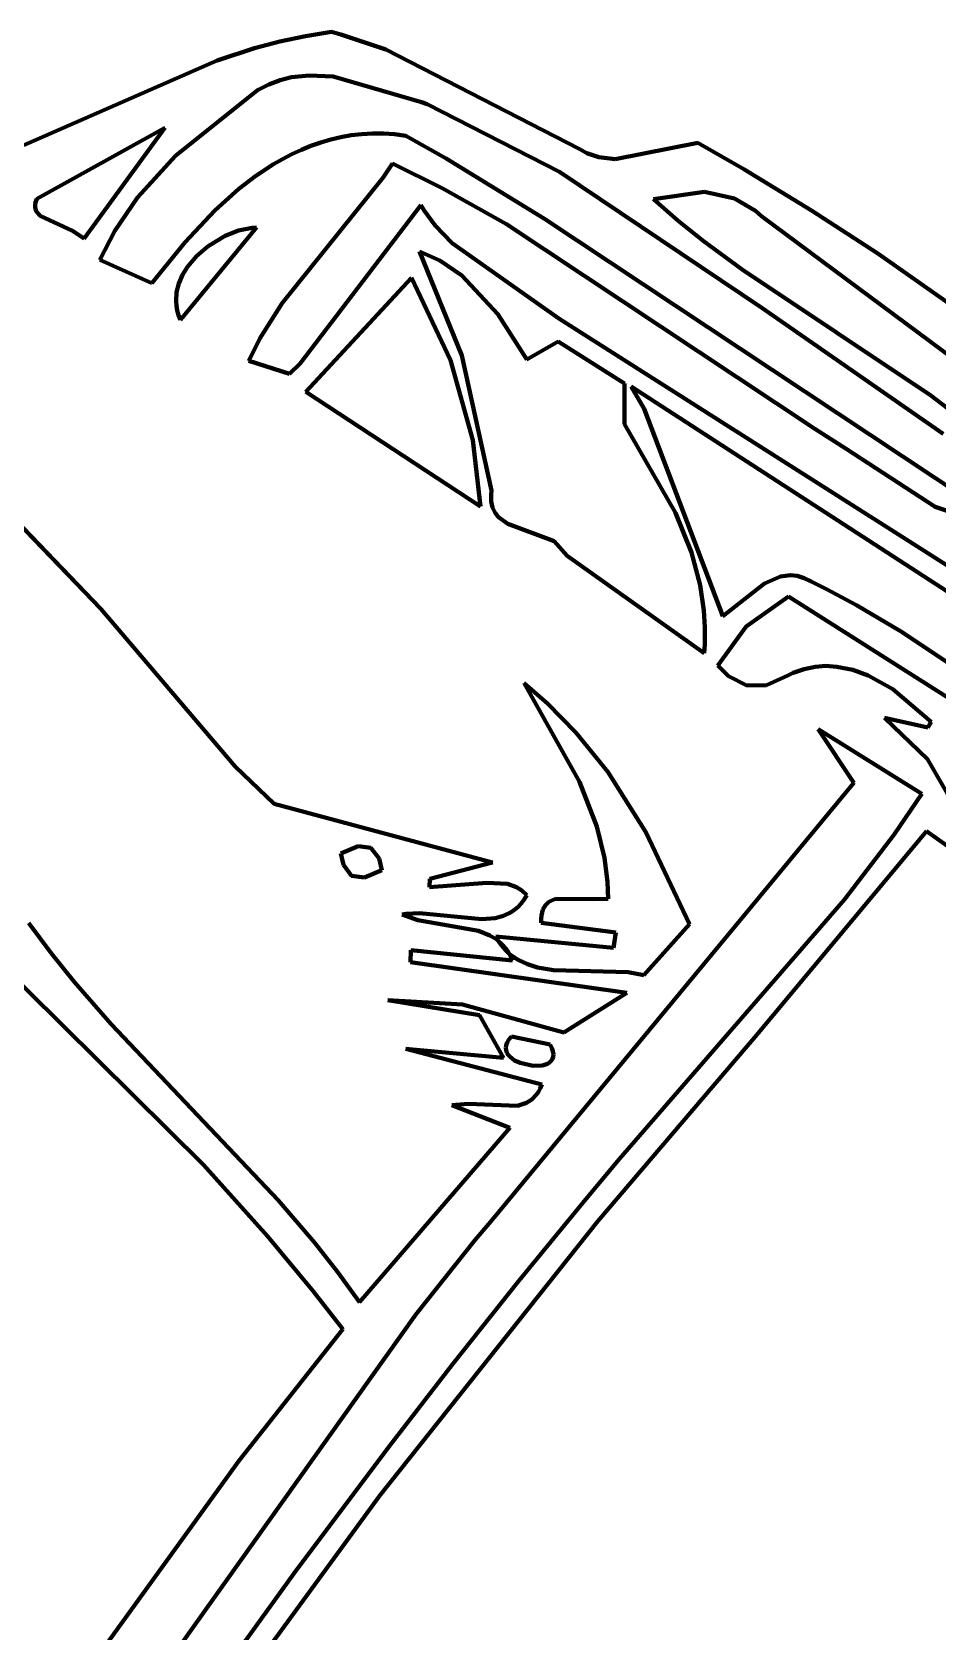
# Model space of a CAD drawing. Header units: millimetres. Extents: x 0 to 11.1, y 0 to 17.3.
# Drawn here: x 8.419 to 9.08, y 7.334 to 8.502 of the extents above; entities that cross this region are included whole.
import ezdxf

# ---------------------------------------------------------------- set-up
doc = ezdxf.new("R2010")
doc.units = ezdxf.units.MM
doc.layers.add('color#010101ff', color=7, linetype='CONTINUOUS', lineweight=100)
doc.layers.add('color#ffffffff', color=7, linetype='CONTINUOUS', lineweight=100)

msp = doc.modelspace()

# ---------------------------------------------------------------- linework, layer by layer
at = {"layer": 'color#010101ff'}
for p, q in [((8.6189, 8.4989), (8.638, 8.5019)), ((8.638, 8.5019), (8.6447, 8.5001)), ((8.6447, 8.5001), (8.6775, 8.4892)), ((8.5545, 8.4811), (8.5817, 8.49)), ((8.5817, 8.49), (8.6002, 8.4949)), ((8.6002, 8.4949), (8.6189, 8.4989)), ((8.6775, 8.4892), (8.8186, 8.4167)), ((8.4134, 8.4192), (8.5545, 8.4811)), ((8.6004, 8.4667), (8.5921, 8.4636)), ((8.6088, 8.4688), (8.6004, 8.4667)), ((8.6217, 8.4702), (8.6088, 8.4688)), ((8.6392, 8.4693), (8.6217, 8.4702)), ((8.7036, 8.4507), (8.6392, 8.4693)), ((8.584, 8.4594), (8.524, 8.4116)), ((8.5921, 8.4636), (8.584, 8.4594)), ((8.7076, 8.4492), (8.7036, 8.4507)), ((8.8043, 8.3998), (8.7076, 8.4492)), ((8.5164, 8.4318), (8.4229, 8.3802)), ((8.4573, 8.3511), (8.5164, 8.4318)), ((8.6159, 8.4159), (8.6229, 8.4188)), ((8.6229, 8.4188), (8.6301, 8.4213)), ((8.6301, 8.4213), (8.6373, 8.4234)), ((8.6373, 8.4234), (8.6448, 8.4252)), ((8.6448, 8.4252), (8.6523, 8.4265)), ((8.6523, 8.4265), (8.66, 8.4274)), ((8.66, 8.4274), (8.6678, 8.4278)), ((8.6678, 8.4278), (8.6758, 8.4278)), ((8.6758, 8.4278), (8.6839, 8.4273)), ((8.6839, 8.4273), (8.6922, 8.4262)), ((8.6922, 8.4262), (8.7215, 8.4096)), ((8.8449, 8.409), (8.9053, 8.421)), ((8.9053, 8.421), (8.9387, 8.4018)), ((8.524, 8.4116), (8.4964, 8.381)), ((8.5956, 8.4053), (8.6022, 8.4091)), ((8.6022, 8.4091), (8.609, 8.4127)), ((8.609, 8.4127), (8.6159, 8.4159)), ((8.7215, 8.4096), (8.7934, 8.3656)), ((8.8186, 8.4167), (8.8243, 8.4135)), ((8.8243, 8.4135), (8.833, 8.4105)), ((8.833, 8.4105), (8.8449, 8.409)), ((8.5704, 8.3873), (8.5827, 8.3968)), ((8.5827, 8.3968), (8.5956, 8.4053)), ((8.6756, 8.3956), (8.602, 8.304)), ((8.6823, 8.406), (8.6756, 8.3956)), ((8.7186, 8.3879), (8.6823, 8.406)), ((8.952, 8.3006), (8.8043, 8.3998)), ((8.9387, 8.4018), (8.9881, 8.3717)), ((8.4696, 8.0808), (8.1773, 8.3843)), ((8.5528, 8.3716), (8.5704, 8.3873)), ((8.7657, 8.3615), (8.7186, 8.3879)), ((8.9101, 8.3853), (8.8729, 8.3798)), ((8.9321, 8.3803), (8.9101, 8.3853)), ((8.4217, 8.3768), (8.4216, 8.3738)), ((8.4216, 8.3738), (8.4225, 8.3712)), ((8.4229, 8.3802), (8.4217, 8.3768)), ((8.4964, 8.381), (8.4798, 8.3567)), ((8.6151, 8.26), (8.7031, 8.3755)), ((8.7031, 8.3755), (8.7055, 8.3716)), ((8.7055, 8.3716), (8.7135, 8.3606)), ((8.8729, 8.3798), (8.8907, 8.3642)), ((8.9472, 8.3714), (8.9321, 8.3803)), ((8.9881, 8.3717), (9.0365, 8.3401)), ((8.4225, 8.3712), (8.4252, 8.3678)), ((8.4252, 8.3678), (8.449, 8.3567)), ((8.5311, 8.3486), (8.5528, 8.3716)), ((8.7135, 8.3606), (8.7259, 8.3477)), ((8.9906, 8.2123), (8.7657, 8.3615)), ((8.7934, 8.3656), (9.1026, 8.1605)), ((8.8907, 8.3642), (8.9091, 8.3494)), ((8.9518, 8.3674), (8.9472, 8.3714)), ((9.2118, 8.174), (8.9518, 8.3674)), ((8.449, 8.3567), (8.4573, 8.3511)), ((8.4798, 8.3567), (8.4688, 8.3357)), ((8.5068, 8.3185), (8.5311, 8.3486)), ((8.5276, 8.2918), (8.5832, 8.3592)), ((8.5602, 8.353), (8.5478, 8.3456)), ((8.5701, 8.3569), (8.5602, 8.353)), ((8.5799, 8.359), (8.5701, 8.3569)), ((8.5832, 8.3592), (8.5799, 8.359)), ((8.9091, 8.3494), (8.9376, 8.3285)), ((8.5396, 8.3386), (8.5328, 8.3305)), ((8.5478, 8.3456), (8.5396, 8.3386)), ((8.7021, 8.3417), (8.7331, 8.2658)), ((8.7169, 8.3351), (8.7021, 8.3417)), ((8.7259, 8.3477), (8.8037, 8.2927)), ((9.0365, 8.3401), (9.0997, 8.296)), ((8.4688, 8.3357), (8.5068, 8.3185)), ((8.5328, 8.3305), (8.5292, 8.3246)), ((8.7331, 8.3242), (8.7169, 8.3351)), ((8.9376, 8.3285), (9.0752, 8.2366)), ((8.5266, 8.3184), (8.5249, 8.312)), ((8.5292, 8.3246), (8.5266, 8.3184)), ((8.6963, 8.3225), (8.6192, 8.2393)), ((8.7247, 8.2623), (8.6963, 8.3225)), ((8.7594, 8.296), (8.7331, 8.3242)), ((8.5249, 8.312), (8.5245, 8.3054)), ((8.5245, 8.3054), (8.5247, 8.302)), ((8.5247, 8.302), (8.5253, 8.2986)), ((8.602, 8.304), (8.5856, 8.2783)), ((8.5253, 8.2986), (8.5263, 8.2952)), ((8.5263, 8.2952), (8.5276, 8.2918)), ((8.7805, 8.2628), (8.7594, 8.296)), ((8.8037, 8.2927), (9.238, 8.0166)), ((9.0842, 8.2085), (8.952, 8.3006)), ((8.5856, 8.2783), (8.5775, 8.2618)), ((8.8032, 8.2759), (8.7805, 8.2628)), ((8.8517, 8.2454), (8.8032, 8.2759)), ((8.5775, 8.2618), (8.6073, 8.2525)), ((8.6073, 8.2525), (8.6151, 8.26)), ((8.741, 8.2039), (8.7247, 8.2623)), ((8.7331, 8.2658), (8.7547, 8.1673)), ((8.8516, 8.2157), (8.8517, 8.2454)), ((8.8567, 8.2432), (8.866, 8.2269)), ((9.139, 8.0599), (8.8567, 8.2432)), ((8.6192, 8.2393), (8.7466, 8.1557)), ((9.0752, 8.2366), (9.1033, 8.2151)), ((8.866, 8.2269), (8.9235, 8.0755)), ((8.889, 8.151), (8.8516, 8.2157)), ((9.0134, 8.1977), (8.9906, 8.2123)), ((8.7466, 8.1557), (8.741, 8.2039)), ((9.0783, 8.1553), (9.0134, 8.1977)), ((8.7547, 8.1673), (8.7543, 8.1644)), ((8.7543, 8.1644), (8.7543, 8.1617)), ((8.7543, 8.1617), (8.7544, 8.1592)), ((8.7544, 8.1592), (8.7554, 8.1548)), ((8.7554, 8.1548), (8.7573, 8.151)), ((8.7573, 8.151), (8.7598, 8.1478)), ((8.9005, 8.122), (8.889, 8.151)), ((9.0922, 8.1508), (9.0783, 8.1553)), ((8.7598, 8.1478), (8.7665, 8.1429)), ((8.7665, 8.1429), (8.8004, 8.1302)), ((8.8004, 8.1302), (8.8099, 8.1195)), ((8.8099, 8.1195), (8.9099, 8.0486)), ((8.9069, 8.0981), (8.9005, 8.122)), ((8.954, 8.0995), (8.9656, 8.1045)), ((8.9656, 8.1045), (8.9728, 8.1054)), ((8.9728, 8.1054), (8.9778, 8.1049)), ((8.9778, 8.1049), (8.9829, 8.1034)), ((8.9829, 8.1034), (8.988, 8.1008)), ((8.9097, 8.0797), (8.9069, 8.0981)), ((8.9235, 8.0755), (8.954, 8.0995)), ((8.988, 8.1008), (8.9992, 8.0953)), ((8.9992, 8.0953), (9.0211, 8.0835)), ((8.5676, 7.9658), (8.4696, 8.0808)), ((8.9104, 8.0674), (8.9097, 8.0797)), ((8.9715, 8.0899), (8.9406, 8.068)), ((9.1328, 7.9873), (8.9715, 8.0899)), ((9.0211, 8.0835), (9.0531, 8.0645)), ((8.9103, 8.0549), (8.9104, 8.0674)), ((8.9406, 8.068), (8.9198, 8.0396)), ((9.0531, 8.0645), (9.0945, 8.0371)), ((8.9099, 8.0486), (8.9103, 8.0549)), ((8.9198, 8.0396), (8.9277, 8.0318)), ((8.9708, 8.0322), (8.9748, 8.0341)), ((8.9748, 8.0341), (8.9828, 8.0369)), ((8.9828, 8.0369), (8.9908, 8.0386)), ((8.9908, 8.0386), (8.9987, 8.0392)), ((8.9987, 8.0392), (9.0066, 8.0387)), ((9.0066, 8.0387), (9.0183, 8.0364)), ((9.0183, 8.0364), (9.0296, 8.0323)), ((8.7785, 8.0266), (8.8188, 7.9546)), ((8.7955, 8.0119), (8.7785, 8.0266)), ((8.9277, 8.0318), (8.941, 8.0249)), ((8.941, 8.0249), (8.9554, 8.0251)), ((8.9554, 8.0251), (8.9708, 8.0322)), ((9.0296, 8.0323), (9.0476, 8.0223)), ((9.0476, 8.0223), (9.0755, 7.9984)), ((8.8163, 7.9907), (8.7955, 8.0119)), ((9.073, 7.9944), (9.0414, 8.0013)), ((9.0414, 8.0013), (9.0728, 7.9712)), ((9.0755, 7.9984), (9.073, 7.9944)), ((8.8395, 7.9619), (8.8163, 7.9907)), ((8.993, 7.9932), (9.0191, 7.954)), ((9.0686, 7.9459), (8.993, 7.9932)), ((9.073, 7.9944), (9.073, 7.9944)), ((8.5961, 7.9386), (8.5676, 7.9658)), ((9.0728, 7.9712), (9.0873, 7.946)), ((9.0191, 7.954), (8.7541, 7.6338)), ((8.8188, 7.9546), (8.8315, 7.922)), ((8.8673, 7.918), (8.8395, 7.9619)), ((9.0485, 7.9162), (9.0686, 7.9459)), ((8.7553, 7.8958), (8.5961, 7.9386)), ((8.5445, 7.6752), (8.2964, 7.9206)), ((8.8315, 7.922), (8.8371, 7.8993)), ((8.8992, 7.8508), (8.8673, 7.918)), ((9.072, 7.9186), (8.9483, 7.7701)), ((9.3503, 7.7215), (9.072, 7.9186)), ((8.6447, 7.9023), (8.6573, 7.9078)), ((8.6573, 7.9078), (8.6666, 7.9066)), ((8.6666, 7.9066), (8.6726, 7.8986)), ((9.0123, 7.8688), (9.0485, 7.9162)), ((8.6466, 7.894), (8.6447, 7.9023)), ((8.6525, 7.8861), (8.6466, 7.894)), ((8.6726, 7.8986), (8.6746, 7.8903)), ((8.7097, 7.884), (8.7553, 7.8958)), ((8.8371, 7.8993), (8.8393, 7.8816)), ((8.6619, 7.8849), (8.6525, 7.8861)), ((8.6746, 7.8903), (8.6619, 7.8849)), ((8.7095, 7.8778), (8.7097, 7.884)), ((8.8393, 7.8816), (8.8397, 7.8694)), ((8.7512, 7.8809), (8.7095, 7.8778)), ((8.7663, 7.8802), (8.7512, 7.8809)), ((8.7729, 7.8779), (8.7663, 7.8802)), ((8.7769, 7.8754), (8.7729, 7.8779)), ((8.7804, 7.872), (8.7769, 7.8754)), ((8.7784, 7.8688), (8.7804, 7.872)), ((8.6894, 7.8579), (8.6924, 7.8584)), ((8.701, 7.8537), (8.6894, 7.8579)), ((8.6924, 7.8584), (8.7021, 7.8588)), ((8.7021, 7.8588), (8.7476, 7.8544)), ((8.7634, 7.857), (8.769, 7.8596)), ((8.769, 7.8596), (8.7716, 7.8614)), ((8.7716, 7.8614), (8.774, 7.8635)), ((8.774, 7.8635), (8.7763, 7.866)), ((8.7763, 7.866), (8.7784, 7.8688)), ((8.7916, 7.8594), (8.7911, 7.8571)), ((8.7922, 7.8614), (8.7916, 7.8594)), ((8.794, 7.8647), (8.7922, 7.8614)), ((8.7965, 7.8671), (8.794, 7.8647)), ((8.8013, 7.8694), (8.7965, 7.8671)), ((8.8294, 7.8691), (8.8013, 7.8694)), ((8.8397, 7.8694), (8.8294, 7.8691)), ((8.8481, 7.6795), (9.0123, 7.8688)), ((8.4171, 7.8515), (8.4333, 7.8296)), ((8.7452, 7.8459), (8.701, 7.8537)), ((8.7476, 7.8544), (8.7574, 7.8553)), ((8.7574, 7.8553), (8.7634, 7.857)), ((8.7911, 7.8571), (8.7909, 7.8545)), ((8.7909, 7.8545), (8.7909, 7.8517)), ((8.7909, 7.8517), (8.8455, 7.8448)), ((8.8659, 7.8137), (8.8992, 7.8508)), ((8.7535, 7.8426), (8.7452, 7.8459)), ((8.7585, 7.8395), (8.7535, 7.8426)), ((8.8438, 7.8335), (8.7579, 7.8418)), ((8.7579, 7.8418), (8.7601, 7.838)), ((8.763, 7.8355), (8.7585, 7.8395)), ((8.7601, 7.838), (8.7625, 7.8347)), ((8.7625, 7.8347), (8.7651, 7.8317)), ((8.765, 7.8331), (8.763, 7.8355)), ((8.8455, 7.8448), (8.8438, 7.8335)), ((8.4333, 7.8296), (8.4504, 7.8085)), ((8.6955, 7.823), (8.6959, 7.8319)), ((8.8535, 7.8006), (8.6955, 7.823)), ((8.6959, 7.8319), (8.77, 7.8243)), ((8.7668, 7.8305), (8.765, 7.8331)), ((8.7651, 7.8317), (8.7679, 7.829)), ((8.7685, 7.8275), (8.7668, 7.8305)), ((8.7679, 7.829), (8.7709, 7.8267)), ((8.77, 7.8243), (8.7685, 7.8275)), ((8.7709, 7.8267), (8.7741, 7.8247)), ((8.7741, 7.8247), (8.7809, 7.8215)), ((8.7809, 7.8215), (8.7882, 7.8192)), ((8.7882, 7.8192), (8.8, 7.8173)), ((8.8, 7.8173), (8.8544, 7.8158)), ((8.8544, 7.8158), (8.8659, 7.8137)), ((8.4504, 7.8085), (8.4772, 7.7778)), ((8.8075, 7.7717), (8.8535, 7.8006)), ((8.746, 7.7845), (8.6791, 7.7953)), ((8.6791, 7.7953), (8.7334, 7.7921)), ((8.7334, 7.7921), (8.8075, 7.7717)), ((8.4772, 7.7778), (8.5989, 7.6494)), ((8.7634, 7.7533), (8.746, 7.7845)), ((8.7661, 7.7645), (8.7654, 7.7625)), ((8.7674, 7.7666), (8.7661, 7.7645)), ((8.7692, 7.7688), (8.7674, 7.7666)), ((8.7974, 7.7631), (8.7692, 7.7688)), ((8.9483, 7.7701), (8.8323, 7.634)), ((8.7914, 7.7337), (8.6921, 7.7598)), ((8.6921, 7.7598), (8.7027, 7.7588)), ((8.7027, 7.7588), (8.7634, 7.7533)), ((8.7654, 7.7625), (8.7651, 7.7606)), ((8.7651, 7.7606), (8.7653, 7.7588)), ((8.7653, 7.7588), (8.7659, 7.757)), ((8.7659, 7.757), (8.7669, 7.7555)), ((8.7669, 7.7555), (8.7682, 7.754)), ((8.7682, 7.754), (8.7715, 7.7514)), ((8.7987, 7.7604), (8.7974, 7.7631)), ((8.7995, 7.7581), (8.7987, 7.7604)), ((8.7992, 7.7525), (8.7997, 7.7541)), ((8.7998, 7.7559), (8.7995, 7.7581)), ((8.7997, 7.7541), (8.7998, 7.7559)), ((8.7715, 7.7514), (8.7757, 7.7495)), ((8.7757, 7.7495), (8.785, 7.7474)), ((8.785, 7.7474), (8.7918, 7.7477)), ((8.7918, 7.7477), (8.7955, 7.749)), ((8.7955, 7.749), (8.797, 7.7499)), ((8.797, 7.7499), (8.7982, 7.7511)), ((8.7982, 7.7511), (8.7992, 7.7525)), ((8.7889, 7.7285), (8.7902, 7.731)), ((8.7902, 7.731), (8.7914, 7.7337)), ((8.7256, 7.7188), (8.7376, 7.7196)), ((8.768, 7.7021), (8.7256, 7.7188)), ((8.7376, 7.7196), (8.7737, 7.7182)), ((8.7737, 7.7182), (8.7802, 7.7204)), ((8.7802, 7.7204), (8.7841, 7.7229)), ((8.7841, 7.7229), (8.7874, 7.7264)), ((8.7874, 7.7264), (8.7889, 7.7285)), ((8.6583, 7.5749), (8.768, 7.7021)), ((8.5911, 7.6231), (8.5445, 7.6752)), ((8.8234, 7.6501), (8.8481, 7.6795)), ((8.5989, 7.6494), (8.6255, 7.6184)), ((8.7746, 7.5906), (8.8234, 7.6501)), ((8.8323, 7.634), (8.6732, 7.4339)), ((8.7541, 7.6338), (8.7428, 7.6205)), ((8.6246, 7.5829), (8.5911, 7.6231)), ((8.6255, 7.6184), (8.6423, 7.597)), ((8.7428, 7.6205), (8.6994, 7.5659)), ((8.6423, 7.597), (8.6583, 7.5749)), ((8.7267, 7.5303), (8.7746, 7.5906)), ((8.6461, 7.5553), (8.6246, 7.5829)), ((8.6994, 7.5659), (8.5275, 7.3243)), ((8.5706, 7.4595), (8.6461, 7.5553)), ((8.6797, 7.4695), (8.7267, 7.5303)), ((8.6106, 7.3772), (8.6797, 7.4695)), ((8.4636, 7.3112), (8.5706, 7.4595)), ((8.6732, 7.4339), (8.4922, 7.1864)), ((8.5207, 7.2524), (8.6106, 7.3772))]:
    msp.add_line(p, q, dxfattribs=at)
at = {"layer": 'color#ffffffff'}
for p, q in [((8.638, 8.5019), (8.6189, 8.4989)), ((8.6447, 8.5001), (8.638, 8.5019)), ((8.6775, 8.4892), (8.6447, 8.5001)), ((8.5817, 8.49), (8.5545, 8.4811)), ((8.6002, 8.4949), (8.5817, 8.49)), ((8.6189, 8.4989), (8.6002, 8.4949)), ((8.8186, 8.4167), (8.6775, 8.4892)), ((8.5545, 8.4811), (8.4134, 8.4192)), ((8.5921, 8.4636), (8.6004, 8.4667)), ((8.6004, 8.4667), (8.6088, 8.4688)), ((8.6088, 8.4688), (8.6217, 8.4702)), ((8.6217, 8.4702), (8.6392, 8.4693)), ((8.6392, 8.4693), (8.7036, 8.4507)), ((8.524, 8.4116), (8.584, 8.4594)), ((8.584, 8.4594), (8.5921, 8.4636)), ((8.7036, 8.4507), (8.7076, 8.4492)), ((8.7076, 8.4492), (8.8043, 8.3998)), ((8.4229, 8.3802), (8.5164, 8.4318)), ((8.5164, 8.4318), (8.4573, 8.3511)), ((8.6229, 8.4188), (8.6159, 8.4159)), ((8.6301, 8.4213), (8.6229, 8.4188)), ((8.6373, 8.4234), (8.6301, 8.4213)), ((8.6448, 8.4252), (8.6373, 8.4234)), ((8.6523, 8.4265), (8.6448, 8.4252)), ((8.66, 8.4274), (8.6523, 8.4265)), ((8.6678, 8.4278), (8.66, 8.4274)), ((8.6758, 8.4278), (8.6678, 8.4278)), ((8.6839, 8.4273), (8.6758, 8.4278)), ((8.6922, 8.4262), (8.6839, 8.4273)), ((8.7215, 8.4096), (8.6922, 8.4262)), ((8.9053, 8.421), (8.8449, 8.409)), ((8.9387, 8.4018), (8.9053, 8.421)), ((8.4964, 8.381), (8.524, 8.4116)), ((8.6022, 8.4091), (8.5956, 8.4053)), ((8.609, 8.4127), (8.6022, 8.4091)), ((8.6159, 8.4159), (8.609, 8.4127)), ((8.7934, 8.3656), (8.7215, 8.4096)), ((8.8243, 8.4135), (8.8186, 8.4167)), ((8.833, 8.4105), (8.8243, 8.4135)), ((8.8449, 8.409), (8.833, 8.4105)), ((8.5827, 8.3968), (8.5704, 8.3873)), ((8.5956, 8.4053), (8.5827, 8.3968)), ((8.602, 8.304), (8.6756, 8.3956)), ((8.6756, 8.3956), (8.6823, 8.406)), ((8.6823, 8.406), (8.7186, 8.3879)), ((8.8043, 8.3998), (8.952, 8.3006)), ((8.9881, 8.3717), (8.9387, 8.4018)), ((8.1773, 8.3843), (8.4696, 8.0808)), ((8.5704, 8.3873), (8.5528, 8.3716)), ((8.7186, 8.3879), (8.7657, 8.3615)), ((8.8729, 8.3798), (8.9101, 8.3853)), ((8.9101, 8.3853), (8.9321, 8.3803)), ((8.4216, 8.3738), (8.4217, 8.3768)), ((8.4225, 8.3712), (8.4216, 8.3738)), ((8.4217, 8.3768), (8.4229, 8.3802)), ((8.4798, 8.3567), (8.4964, 8.381)), ((8.7031, 8.3755), (8.6151, 8.26)), ((8.7055, 8.3716), (8.7031, 8.3755)), ((8.7135, 8.3606), (8.7055, 8.3716)), ((8.8907, 8.3642), (8.8729, 8.3798)), ((8.9321, 8.3803), (8.9472, 8.3714)), ((9.0365, 8.3401), (8.9881, 8.3717)), ((8.4252, 8.3678), (8.4225, 8.3712)), ((8.449, 8.3567), (8.4252, 8.3678)), ((8.5528, 8.3716), (8.5311, 8.3486)), ((8.7259, 8.3477), (8.7135, 8.3606)), ((8.7657, 8.3615), (8.9906, 8.2123)), ((9.1026, 8.1605), (8.7934, 8.3656)), ((8.9091, 8.3494), (8.8907, 8.3642)), ((8.9472, 8.3714), (8.9518, 8.3674)), ((8.9518, 8.3674), (9.2118, 8.174)), ((8.4573, 8.3511), (8.449, 8.3567)), ((8.4688, 8.3357), (8.4798, 8.3567)), ((8.5311, 8.3486), (8.5068, 8.3185)), ((8.5832, 8.3592), (8.5276, 8.2918)), ((8.5478, 8.3456), (8.5602, 8.353)), ((8.5602, 8.353), (8.5701, 8.3569)), ((8.5701, 8.3569), (8.5799, 8.359)), ((8.5799, 8.359), (8.5832, 8.3592)), ((8.9376, 8.3285), (8.9091, 8.3494)), ((8.5328, 8.3305), (8.5396, 8.3386)), ((8.5396, 8.3386), (8.5478, 8.3456)), ((8.7021, 8.3417), (8.7169, 8.3351)), ((8.7331, 8.2658), (8.7021, 8.3417)), ((8.8037, 8.2927), (8.7259, 8.3477)), ((9.0997, 8.296), (9.0365, 8.3401)), ((8.5068, 8.3185), (8.4688, 8.3357)), ((8.5292, 8.3246), (8.5328, 8.3305)), ((8.7169, 8.3351), (8.7331, 8.3242)), ((9.0752, 8.2366), (8.9376, 8.3285)), ((8.5249, 8.312), (8.5266, 8.3184)), ((8.5266, 8.3184), (8.5292, 8.3246)), ((8.6192, 8.2393), (8.6963, 8.3225)), ((8.6963, 8.3225), (8.7247, 8.2623)), ((8.7331, 8.3242), (8.7594, 8.296)), ((8.5245, 8.3054), (8.5249, 8.312)), ((8.5247, 8.302), (8.5245, 8.3054)), ((8.5253, 8.2986), (8.5247, 8.302)), ((8.5856, 8.2783), (8.602, 8.304)), ((8.5263, 8.2952), (8.5253, 8.2986)), ((8.5276, 8.2918), (8.5263, 8.2952)), ((8.7594, 8.296), (8.7805, 8.2628)), ((9.238, 8.0166), (8.8037, 8.2927)), ((8.952, 8.3006), (9.0842, 8.2085)), ((8.5775, 8.2618), (8.5856, 8.2783)), ((8.7805, 8.2628), (8.8032, 8.2759)), ((8.8032, 8.2759), (8.8517, 8.2454)), ((8.6073, 8.2525), (8.5775, 8.2618)), ((8.6151, 8.26), (8.6073, 8.2525)), ((8.7247, 8.2623), (8.741, 8.2039)), ((8.7547, 8.1673), (8.7331, 8.2658)), ((8.8517, 8.2454), (8.8516, 8.2157)), ((8.8567, 8.2432), (9.139, 8.0599)), ((8.866, 8.2269), (8.8567, 8.2432)), ((8.7466, 8.1557), (8.6192, 8.2393)), ((9.1033, 8.2151), (9.0752, 8.2366)), ((8.9235, 8.0755), (8.866, 8.2269)), ((8.8516, 8.2157), (8.889, 8.151)), ((8.9906, 8.2123), (9.0134, 8.1977)), ((8.741, 8.2039), (8.7466, 8.1557)), ((9.0134, 8.1977), (9.0783, 8.1553)), ((8.7543, 8.1644), (8.7547, 8.1673)), ((8.7543, 8.1617), (8.7543, 8.1644)), ((8.7544, 8.1592), (8.7543, 8.1617)), ((8.7554, 8.1548), (8.7544, 8.1592)), ((8.7573, 8.151), (8.7554, 8.1548)), ((8.7598, 8.1478), (8.7573, 8.151)), ((8.889, 8.151), (8.9005, 8.122)), ((9.0783, 8.1553), (9.0922, 8.1508)), ((8.7665, 8.1429), (8.7598, 8.1478)), ((8.8004, 8.1302), (8.7665, 8.1429)), ((8.8099, 8.1195), (8.8004, 8.1302)), ((8.9099, 8.0486), (8.8099, 8.1195)), ((8.9005, 8.122), (8.9069, 8.0981)), ((8.9656, 8.1045), (8.954, 8.0995)), ((8.9728, 8.1054), (8.9656, 8.1045)), ((8.9778, 8.1049), (8.9728, 8.1054)), ((8.9829, 8.1034), (8.9778, 8.1049)), ((8.988, 8.1008), (8.9829, 8.1034)), ((8.9069, 8.0981), (8.9097, 8.0797)), ((8.954, 8.0995), (8.9235, 8.0755)), ((8.9992, 8.0953), (8.988, 8.1008)), ((9.0211, 8.0835), (8.9992, 8.0953)), ((8.4696, 8.0808), (8.5676, 7.9658)), ((8.9097, 8.0797), (8.9104, 8.0674)), ((8.9406, 8.068), (8.9715, 8.0899)), ((8.9715, 8.0899), (9.1328, 7.9873)), ((9.0531, 8.0645), (9.0211, 8.0835)), ((8.9104, 8.0674), (8.9103, 8.0549)), ((8.9198, 8.0396), (8.9406, 8.068)), ((9.0945, 8.0371), (9.0531, 8.0645)), ((8.9103, 8.0549), (8.9099, 8.0486)), ((8.9277, 8.0318), (8.9198, 8.0396)), ((8.9748, 8.0341), (8.9708, 8.0322)), ((8.9828, 8.0369), (8.9748, 8.0341)), ((8.9908, 8.0386), (8.9828, 8.0369)), ((8.9987, 8.0392), (8.9908, 8.0386)), ((9.0066, 8.0387), (8.9987, 8.0392)), ((9.0183, 8.0364), (9.0066, 8.0387)), ((9.0296, 8.0323), (9.0183, 8.0364)), ((8.7785, 8.0266), (8.7955, 8.0119)), ((8.8188, 7.9546), (8.7785, 8.0266)), ((8.941, 8.0249), (8.9277, 8.0318)), ((8.9554, 8.0251), (8.941, 8.0249)), ((8.9708, 8.0322), (8.9554, 8.0251)), ((9.0476, 8.0223), (9.0296, 8.0323)), ((9.0755, 7.9984), (9.0476, 8.0223)), ((8.7955, 8.0119), (8.8163, 7.9907)), ((9.0728, 7.9712), (9.0414, 8.0013)), ((9.0414, 8.0013), (9.073, 7.9944)), ((9.073, 7.9944), (9.0755, 7.9984)), ((8.8163, 7.9907), (8.8395, 7.9619)), ((8.993, 7.9932), (9.0686, 7.9459)), ((9.0191, 7.954), (8.993, 7.9932)), ((9.073, 7.9944), (9.073, 7.9944)), ((8.5676, 7.9658), (8.5961, 7.9386)), ((9.0873, 7.946), (9.0728, 7.9712)), ((8.7541, 7.6338), (9.0191, 7.954)), ((8.8315, 7.922), (8.8188, 7.9546)), ((8.8395, 7.9619), (8.8673, 7.918)), ((9.0686, 7.9459), (9.0485, 7.9162)), ((8.5961, 7.9386), (8.7553, 7.8958)), ((8.2964, 7.9206), (8.5445, 7.6752)), ((8.8371, 7.8993), (8.8315, 7.922)), ((8.8673, 7.918), (8.8992, 7.8508)), ((8.9483, 7.7701), (9.072, 7.9186)), ((9.072, 7.9186), (9.3503, 7.7215)), ((8.6573, 7.9078), (8.6447, 7.9023)), ((8.6666, 7.9066), (8.6573, 7.9078)), ((8.6726, 7.8986), (8.6666, 7.9066)), ((9.0485, 7.9162), (9.0123, 7.8688)), ((8.6447, 7.9023), (8.6466, 7.894)), ((8.6466, 7.894), (8.6525, 7.8861)), ((8.6746, 7.8903), (8.6726, 7.8986)), ((8.7553, 7.8958), (8.7097, 7.884)), ((8.8393, 7.8816), (8.8371, 7.8993)), ((8.6525, 7.8861), (8.6619, 7.8849)), ((8.6619, 7.8849), (8.6746, 7.8903)), ((8.7097, 7.884), (8.7095, 7.8778)), ((8.8397, 7.8694), (8.8393, 7.8816)), ((8.7095, 7.8778), (8.7512, 7.8809)), ((8.7512, 7.8809), (8.7663, 7.8802)), ((8.7663, 7.8802), (8.7729, 7.8779)), ((8.7729, 7.8779), (8.7769, 7.8754)), ((8.7769, 7.8754), (8.7804, 7.872)), ((8.7804, 7.872), (8.7784, 7.8688)), ((8.6924, 7.8584), (8.6894, 7.8579)), ((8.6894, 7.8579), (8.701, 7.8537)), ((8.7021, 7.8588), (8.6924, 7.8584)), ((8.7476, 7.8544), (8.7021, 7.8588)), ((8.769, 7.8596), (8.7634, 7.857)), ((8.7716, 7.8614), (8.769, 7.8596)), ((8.774, 7.8635), (8.7716, 7.8614)), ((8.7763, 7.866), (8.774, 7.8635)), ((8.7784, 7.8688), (8.7763, 7.866)), ((8.7911, 7.8571), (8.7916, 7.8594)), ((8.7916, 7.8594), (8.7922, 7.8614)), ((8.7922, 7.8614), (8.794, 7.8647)), ((8.794, 7.8647), (8.7965, 7.8671)), ((8.7965, 7.8671), (8.8013, 7.8694)), ((8.8013, 7.8694), (8.8294, 7.8691)), ((8.8294, 7.8691), (8.8397, 7.8694)), ((9.0123, 7.8688), (8.8481, 7.6795)), ((8.4333, 7.8296), (8.4171, 7.8515)), ((8.701, 7.8537), (8.7452, 7.8459)), ((8.7574, 7.8553), (8.7476, 7.8544)), ((8.7634, 7.857), (8.7574, 7.8553)), ((8.7909, 7.8545), (8.7911, 7.8571)), ((8.7909, 7.8517), (8.7909, 7.8545)), ((8.8455, 7.8448), (8.7909, 7.8517)), ((8.8992, 7.8508), (8.8659, 7.8137)), ((8.7452, 7.8459), (8.7535, 7.8426)), ((8.7535, 7.8426), (8.7585, 7.8395)), ((8.7601, 7.838), (8.7579, 7.8418)), ((8.7579, 7.8418), (8.8438, 7.8335)), ((8.7585, 7.8395), (8.763, 7.8355)), ((8.7625, 7.8347), (8.7601, 7.838)), ((8.7651, 7.8317), (8.7625, 7.8347)), ((8.763, 7.8355), (8.765, 7.8331)), ((8.8438, 7.8335), (8.8455, 7.8448)), ((8.4504, 7.8085), (8.4333, 7.8296)), ((8.6959, 7.8319), (8.6955, 7.823)), ((8.6955, 7.823), (8.8535, 7.8006)), ((8.77, 7.8243), (8.6959, 7.8319)), ((8.765, 7.8331), (8.7668, 7.8305)), ((8.7679, 7.829), (8.7651, 7.8317)), ((8.7668, 7.8305), (8.7685, 7.8275)), ((8.7709, 7.8267), (8.7679, 7.829)), ((8.7685, 7.8275), (8.77, 7.8243)), ((8.7741, 7.8247), (8.7709, 7.8267)), ((8.7809, 7.8215), (8.7741, 7.8247)), ((8.7882, 7.8192), (8.7809, 7.8215)), ((8.8, 7.8173), (8.7882, 7.8192)), ((8.8544, 7.8158), (8.8, 7.8173)), ((8.8659, 7.8137), (8.8544, 7.8158)), ((8.4772, 7.7778), (8.4504, 7.8085)), ((8.8535, 7.8006), (8.8075, 7.7717)), ((8.7334, 7.7921), (8.6791, 7.7953)), ((8.6791, 7.7953), (8.746, 7.7845)), ((8.8075, 7.7717), (8.7334, 7.7921)), ((8.5989, 7.6494), (8.4772, 7.7778)), ((8.746, 7.7845), (8.7634, 7.7533)), ((8.7654, 7.7625), (8.7661, 7.7645)), ((8.7661, 7.7645), (8.7674, 7.7666)), ((8.7674, 7.7666), (8.7692, 7.7688)), ((8.7692, 7.7688), (8.7974, 7.7631)), ((8.8323, 7.634), (8.9483, 7.7701)), ((8.7027, 7.7588), (8.6921, 7.7598)), ((8.6921, 7.7598), (8.7914, 7.7337)), ((8.7634, 7.7533), (8.7027, 7.7588)), ((8.7651, 7.7606), (8.7654, 7.7625)), ((8.7653, 7.7588), (8.7651, 7.7606)), ((8.7659, 7.757), (8.7653, 7.7588)), ((8.7669, 7.7555), (8.7659, 7.757)), ((8.7682, 7.754), (8.7669, 7.7555)), ((8.7715, 7.7514), (8.7682, 7.754)), ((8.7974, 7.7631), (8.7987, 7.7604)), ((8.7987, 7.7604), (8.7995, 7.7581)), ((8.7997, 7.7541), (8.7992, 7.7525)), ((8.7995, 7.7581), (8.7998, 7.7559)), ((8.7998, 7.7559), (8.7997, 7.7541)), ((8.7757, 7.7495), (8.7715, 7.7514)), ((8.785, 7.7474), (8.7757, 7.7495)), ((8.7918, 7.7477), (8.785, 7.7474)), ((8.7955, 7.749), (8.7918, 7.7477)), ((8.797, 7.7499), (8.7955, 7.749)), ((8.7982, 7.7511), (8.797, 7.7499)), ((8.7992, 7.7525), (8.7982, 7.7511)), ((8.7902, 7.731), (8.7889, 7.7285)), ((8.7914, 7.7337), (8.7902, 7.731)), ((8.7376, 7.7196), (8.7256, 7.7188)), ((8.7256, 7.7188), (8.768, 7.7021)), ((8.7737, 7.7182), (8.7376, 7.7196)), ((8.7802, 7.7204), (8.7737, 7.7182)), ((8.7841, 7.7229), (8.7802, 7.7204)), ((8.7874, 7.7264), (8.7841, 7.7229)), ((8.7889, 7.7285), (8.7874, 7.7264)), ((8.768, 7.7021), (8.6583, 7.5749)), ((8.5445, 7.6752), (8.5911, 7.6231)), ((8.8481, 7.6795), (8.8234, 7.6501)), ((8.6255, 7.6184), (8.5989, 7.6494)), ((8.8234, 7.6501), (8.7746, 7.5906)), ((8.6732, 7.4339), (8.8323, 7.634)), ((8.7428, 7.6205), (8.7541, 7.6338)), ((8.5911, 7.6231), (8.6246, 7.5829)), ((8.6423, 7.597), (8.6255, 7.6184)), ((8.6994, 7.5659), (8.7428, 7.6205)), ((8.6583, 7.5749), (8.6423, 7.597)), ((8.7746, 7.5906), (8.7267, 7.5303)), ((8.6246, 7.5829), (8.6461, 7.5553)), ((8.5275, 7.3243), (8.6994, 7.5659)), ((8.6461, 7.5553), (8.5706, 7.4595)), ((8.7267, 7.5303), (8.6797, 7.4695)), ((8.6797, 7.4695), (8.6106, 7.3772)), ((8.5706, 7.4595), (8.4636, 7.3112)), ((8.4922, 7.1864), (8.6732, 7.4339)), ((8.6106, 7.3772), (8.5207, 7.2524))]:
    msp.add_line(p, q, dxfattribs=at)

doc.saveas('drawing.dxf')
